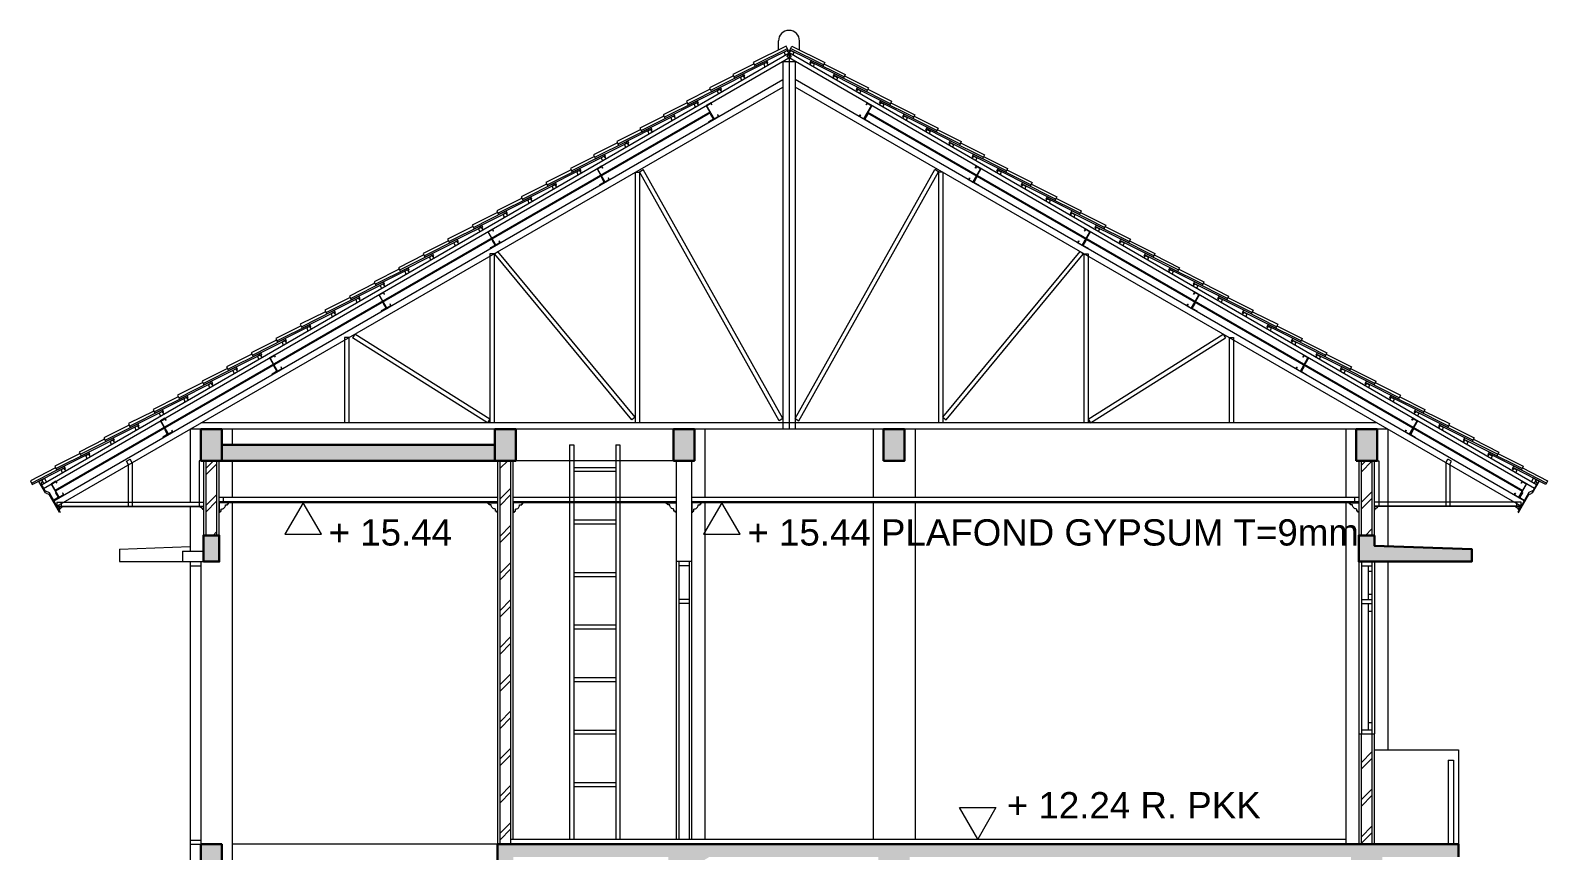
# Model space of a CAD drawing. Header units: millimetres. Extents: x -11 to 1625, y -267 to 180.
# Drawn here: x 844.16 to 858.6, y -222.91 to -215.1 of the extents above; entities that cross this region are included whole.
import ezdxf

# ---------------------------------------------------------------- set-up
doc = ezdxf.new("R2010")
doc.units = ezdxf.units.MM
for name, color, linetype, lineweight in [('ars', 11, 'Continuous', 5), ('blk', 1, 'Continuous', 30), ('GEN', 11, 'Continuous', 5), ('kap', 71, 'Continuous', 15), ('kus', 63, 'Continuous', 15), ('lan', 7, 'Continuous', 15), ('not', 7, 'Continuous', 20), ('pla', 213, 'Continuous', 15), ('sol kaca', 9, 'Continuous', 0), ('sol kol', 8, 'Continuous', 0), ('tem', 5, 'Continuous', 20)]:
    doc.layers.add(name, color=color, linetype=linetype, lineweight=lineweight)
doc.styles.add('S', font='SIMPLEX', dxfattribs={"width": 1.1})
doc.styles.get("Standard").update_dxf_attribs({"font": 'ARIALUNI.TTF'})

# ---------------------------------------------------------------- blocks, each defined once
blk = doc.blocks.new('PEIL')
blk.add_lwpolyline([(-0.188, 0.325), (0.188, 0.325), (0, 0)], close=True)
at = {"style": 'S', "width": 1.1, "flags": 4}
blk.add_attdef('CAT', (0.265, 0.036), '', height=0.2, dxfattribs=at)
blk = doc.blocks.new('PEILA')
blk.add_lwpolyline([(-0.188, -0.325), (0.188, -0.325), (0, 0)], close=True)
at = {"style": 'S', "width": 1.1, "flags": 4}
blk.add_attdef('CAT', (0.265, -0.289), '', height=0.2, dxfattribs=at)
blk = doc.blocks.new('POTONGAN MELINTANG')
at = {"layer": 'ars'}
h = blk.add_hatch(dxfattribs=at)
h.set_pattern_fill('TEMBOK', color=256, scale=0.25)
h.set_pattern_definition([(45, (-20.49578, -34.479), (-0.1767767, 0.1767767), []), (45, (-20.43328, -34.479), (-0.1767767, 0.1767767), [])])
h.paths.add_polyline_path([(-6.55, 16.35), (-6.55, 17.06), (-6.45, 17.06), (-6.45, 16.35)])
h = blk.add_hatch(dxfattribs=at)
h.set_pattern_fill('TEMBOK', color=256, scale=0.25)
h.set_pattern_definition([(45, (-17.69578, -35.479), (-0.1767767, 0.1767767), []), (45, (-17.63328, -35.479), (-0.1767767, 0.1767767), [])])
h.paths.add_polyline_path([(-3.75, 13.41), (-3.75, 17.06), (-3.65, 17.06), (-3.65, 13.41)])
h = blk.add_hatch(dxfattribs=at)
h.set_pattern_fill('TEMBOK', color=256, scale=0.25)
h.set_pattern_definition([(45, (-9.49578, -36.219), (-0.1767767, 0.1767767), []), (45, (-9.43328, -36.219), (-0.1767767, 0.1767767), [])])
h.paths.add_polyline_path([(4.45, 16.35), (4.55, 16.35), (4.55, 17.06), (4.45, 17.06)])
h.paths.add_polyline_path([(4.55, 14.46), (4.45, 14.46), (4.45, 13.41), (4.55, 13.41)])
at = {"layer": 'sol kol'}
h = blk.add_hatch(color=256, dxfattribs=at)
h.dxf.hatch_style = 1
h.paths.add_polyline_path([(-6.6, 17.06), (-6.4, 17.06), (-6.4, 17.36), (-6.6, 17.36)])
h = blk.add_hatch(color=256, dxfattribs=at)
h.dxf.hatch_style = 1
h.paths.add_polyline_path([(-3.8, 17.06), (-3.6, 17.06), (-3.6, 17.36), (-3.8, 17.36)])
h = blk.add_hatch(color=256, dxfattribs=at)
h.dxf.hatch_style = 1
h.paths.add_polyline_path([(-2.1, 17.06), (-1.9, 17.06), (-1.9, 17.36), (-2.1, 17.36)])
h = blk.add_hatch(color=256, dxfattribs=at)
h.dxf.hatch_style = 1
h.paths.add_polyline_path([(0.1, 17.36), (-0.1, 17.36), (-0.1, 17.06), (0.1, 17.06)])
h = blk.add_hatch(color=256, dxfattribs=at)
h.dxf.hatch_style = 1
h.paths.add_polyline_path([(4.6, 17.36), (4.4, 17.36), (4.4, 17.06), (4.6, 17.06)])
h = blk.add_hatch(color=256, dxfattribs=at)
h.dxf.hatch_style = 1
h.paths.add_polyline_path([(-6.4, 17.21), (-6.4, 17.06), (-3.8, 17.06), (-3.8, 17.21)])
h = blk.add_hatch(color=256, dxfattribs=at)
h.dxf.hatch_style = 1
h.paths.add_polyline_path([(-6.425, 16.35), (-6.575, 16.35), (-6.575, 16.1), (-6.425, 16.1)])
h = blk.add_hatch(color=256, dxfattribs=at)
h.dxf.hatch_style = 1
h.paths.add_polyline_path([(4.575, 16.25), (4.575, 16.35), (4.425, 16.35), (4.425, 16.1), (5.5, 16.1), (5.5, 16.22)])
h = blk.add_hatch(color=256, dxfattribs=at)
h.dxf.hatch_style = 1
h.paths.add_polyline_path([(-6.6, 12.81), (-6.4, 12.81), (-6.4, 13.41), (-6.6, 13.41)])
h = blk.add_hatch(color=256, dxfattribs=at)
h.dxf.hatch_style = 1
h.paths.add_polyline_path([(-2.15, 12.81), (-1.85, 12.81), (-1.85, 13.235), (-1.758, 13.29), (-0.15, 13.29), (-0.15, 12.81), (0.15, 12.81), (0.15, 13.29), (4.35, 13.29), (4.35, 12.81), (4.65, 12.81), (4.65, 13.29), (5.375, 13.29), (5.375, 13.41), (-3.775, 13.41), (-3.775, 12.61), (-3.675, 12.61), (-3.675, 12.81), (-3.625, 12.81), (-3.625, 13.29), (-2.15, 13.29)])
at = {"layer": 'ars'}
for p, q in [((-1.75, 20.378), (-7.988, 16.777)), ((-1.746, 20.371), (-7.984, 16.77)), ((-0.254, 20.371), (5.984, 16.77)), ((-0.25, 20.378), (5.988, 16.777)), ((-7.968, 16.623), (-6.575, 16.623)), ((-3.775, 16.66), (-6.425, 16.66)), ((-2.075, 16.66), (-3.625, 16.66)), ((4.425, 16.66), (-1.925, 16.66)), ((5.968, 16.623), (4.575, 16.623))]:
    blk.add_line(p, q, dxfattribs=at)
for points in [[(-1, 20.94), (-1.019, 20.963), (-1.045, 20.948), (-1.035, 20.92)], [(-1, 20.94), (-0.981, 20.963), (-0.955, 20.948), (-0.965, 20.92)], [(-1.196, 20.826), (-1.215, 20.85), (-1.241, 20.835), (-1.231, 20.806)], [(-0.804, 20.826), (-0.785, 20.85), (-0.759, 20.835), (-0.769, 20.806)], [(-1.417, 20.699), (-1.436, 20.722), (-1.462, 20.707), (-1.452, 20.679)], [(-0.583, 20.699), (-0.564, 20.722), (-0.538, 20.707), (-0.548, 20.679)], [(-1.638, 20.571), (-1.657, 20.595), (-1.683, 20.58), (-1.672, 20.551)], [(-0.362, 20.571), (-0.343, 20.595), (-0.317, 20.58), (-0.328, 20.551)], [(-1.859, 20.444), (-1.878, 20.467), (-1.904, 20.452), (-1.893, 20.424)], [(-0.141, 20.444), (-0.122, 20.467), (-0.096, 20.452), (-0.107, 20.424)], [(-2.079, 20.316), (-2.099, 20.34), (-2.125, 20.325), (-2.114, 20.296)], [(0.079, 20.316), (0.099, 20.34), (0.125, 20.325), (0.114, 20.296)], [(-2.521, 20.061), (-2.54, 20.085), (-2.566, 20.07), (-2.556, 20.041)], [(-2.3, 20.189), (-2.319, 20.212), (-2.345, 20.197), (-2.335, 20.169)], [(0.3, 20.189), (0.319, 20.212), (0.345, 20.197), (0.335, 20.169)], [(0.521, 20.061), (0.54, 20.085), (0.566, 20.07), (0.556, 20.041)], [(-2.742, 19.934), (-2.761, 19.957), (-2.787, 19.942), (-2.776, 19.914)], [(0.742, 19.934), (0.761, 19.957), (0.787, 19.942), (0.776, 19.914)], [(-2.975, 19.799), (-2.995, 19.823), (-3.021, 19.808), (-3.01, 19.779)], [(0.975, 19.799), (0.995, 19.823), (1.021, 19.808), (1.01, 19.779)], [(-3.209, 19.664), (-3.229, 19.688), (-3.255, 19.673), (-3.244, 19.644)], [(1.209, 19.664), (1.229, 19.688), (1.255, 19.673), (1.244, 19.644)], [(-3.443, 19.529), (-3.462, 19.553), (-3.488, 19.538), (-3.478, 19.509)], [(1.443, 19.529), (1.462, 19.553), (1.488, 19.538), (1.478, 19.509)], [(-3.677, 19.394), (-3.696, 19.418), (-3.722, 19.403), (-3.711, 19.374)], [(1.677, 19.394), (1.696, 19.418), (1.722, 19.403), (1.711, 19.374)], [(-3.911, 19.259), (-3.93, 19.283), (-3.956, 19.268), (-3.945, 19.239)], [(1.911, 19.259), (1.93, 19.283), (1.956, 19.268), (1.945, 19.239)], [(-4.144, 19.124), (-4.164, 19.148), (-4.19, 19.133), (-4.179, 19.104)], [(2.144, 19.124), (2.164, 19.148), (2.19, 19.133), (2.179, 19.104)], [(-4.378, 18.989), (-4.398, 19.013), (-4.423, 18.998), (-4.413, 18.969)], [(2.378, 18.989), (2.398, 19.013), (2.423, 18.998), (2.413, 18.969)], [(-4.612, 18.854), (-4.631, 18.878), (-4.657, 18.863), (-4.647, 18.834)], [(2.612, 18.854), (2.631, 18.878), (2.657, 18.863), (2.647, 18.834)], [(-4.846, 18.719), (-4.865, 18.743), (-4.891, 18.728), (-4.88, 18.699)], [(2.846, 18.719), (2.865, 18.743), (2.891, 18.728), (2.88, 18.699)], [(-5.08, 18.584), (-5.099, 18.608), (-5.125, 18.593), (-5.114, 18.564)], [(3.08, 18.584), (3.099, 18.608), (3.125, 18.593), (3.114, 18.564)], [(-5.313, 18.449), (-5.333, 18.473), (-5.359, 18.458), (-5.348, 18.429)], [(3.313, 18.449), (3.333, 18.473), (3.359, 18.458), (3.348, 18.429)], [(-5.781, 18.179), (-5.8, 18.203), (-5.826, 18.188), (-5.816, 18.159)], [(-5.547, 18.314), (-5.566, 18.338), (-5.592, 18.323), (-5.582, 18.294)], [(3.547, 18.314), (3.566, 18.338), (3.592, 18.323), (3.582, 18.294)], [(3.781, 18.179), (3.8, 18.203), (3.826, 18.188), (3.816, 18.159)], [(-6.015, 18.044), (-6.034, 18.068), (-6.06, 18.053), (-6.049, 18.024)], [(4.015, 18.044), (4.034, 18.068), (4.06, 18.053), (4.049, 18.024)], [(-6.248, 17.909), (-6.268, 17.933), (-6.294, 17.918), (-6.283, 17.889)], [(4.248, 17.909), (4.268, 17.933), (4.294, 17.918), (4.283, 17.889)], [(-6.482, 17.774), (-6.502, 17.798), (-6.528, 17.783), (-6.517, 17.754)], [(4.482, 17.774), (4.502, 17.798), (4.528, 17.783), (4.517, 17.754)], [(-6.716, 17.639), (-6.735, 17.663), (-6.761, 17.648), (-6.751, 17.619)], [(4.716, 17.639), (4.735, 17.663), (4.761, 17.648), (4.751, 17.619)], [(-6.95, 17.504), (-6.969, 17.528), (-6.995, 17.513), (-6.984, 17.484)], [(4.95, 17.504), (4.969, 17.528), (4.995, 17.513), (4.984, 17.484)], [(-7.184, 17.369), (-7.203, 17.393), (-7.229, 17.378), (-7.218, 17.349)], [(5.184, 17.369), (5.203, 17.393), (5.229, 17.378), (5.218, 17.349)], [(-7.417, 17.235), (-7.437, 17.258), (-7.463, 17.243), (-7.452, 17.215)], [(5.417, 17.235), (5.437, 17.258), (5.463, 17.243), (5.452, 17.215)], [(-7.651, 17.1), (-7.67, 17.123), (-7.696, 17.108), (-7.686, 17.08)], [(5.651, 17.1), (5.67, 17.123), (5.696, 17.108), (5.686, 17.08)], [(-7.885, 16.965), (-7.904, 16.988), (-7.93, 16.973), (-7.92, 16.945)], [(5.885, 16.965), (5.904, 16.988), (5.93, 16.973), (5.92, 16.945)]]:
    blk.add_lwpolyline(points, dxfattribs=at)
for points in [[(-1.743, 20.361), (-1.745, 20.359, 0.414214), (-1.746, 20.355), (-1.722, 20.314, -0.414214), (-1.723, 20.309), (-1.765, 20.285, 0.414214), (-1.766, 20.281), (-1.765, 20.279), (-1.713, 20.309)], [(-0.257, 20.361), (-0.255, 20.359, -0.414214), (-0.254, 20.355), (-0.278, 20.314, 0.414214), (-0.277, 20.309), (-0.235, 20.285, -0.414214), (-0.234, 20.281), (-0.235, 20.279), (-0.287, 20.309)], [(-2.782, 19.761), (-2.784, 19.759, 0.414214), (-2.786, 19.755), (-2.762, 19.714, -0.414214), (-2.763, 19.709), (-2.804, 19.685, 0.414214), (-2.805, 19.681), (-2.804, 19.679), (-2.752, 19.709)], [(0.782, 19.761), (0.784, 19.759, -0.414214), (0.786, 19.755), (0.762, 19.714, 0.414214), (0.763, 19.709), (0.804, 19.685, -0.414214), (0.805, 19.681), (0.804, 19.679), (0.752, 19.709)], [(-3.821, 19.161), (-3.824, 19.159, 0.414214), (-3.825, 19.155), (-3.801, 19.114, -0.414214), (-3.802, 19.109), (-3.843, 19.085, 0.414214), (-3.845, 19.081), (-3.843, 19.079), (-3.791, 19.109)], [(1.821, 19.161), (1.824, 19.159, -0.414214), (1.825, 19.155), (1.801, 19.114, 0.414214), (1.802, 19.109), (1.843, 19.085, -0.414214), (1.845, 19.081), (1.843, 19.079), (1.791, 19.109)], [(-4.86, 18.561), (-4.863, 18.559, 0.414214), (-4.864, 18.555), (-4.84, 18.514, -0.414214), (-4.841, 18.509), (-4.883, 18.485, 0.414214), (-4.884, 18.481), (-4.882, 18.479), (-4.83, 18.509)], [(2.86, 18.561), (2.863, 18.559, -0.414214), (2.864, 18.555), (2.84, 18.514, 0.414214), (2.841, 18.509), (2.883, 18.485, -0.414214), (2.884, 18.481), (2.882, 18.479), (2.83, 18.509)], [(-5.9, 17.961), (-5.902, 17.959, 0.414214), (-5.903, 17.955), (-5.879, 17.914, -0.414214), (-5.88, 17.909), (-5.922, 17.885, 0.414214), (-5.923, 17.881), (-5.922, 17.879), (-5.87, 17.909)], [(3.9, 17.961), (3.902, 17.959, -0.414214), (3.903, 17.955), (3.879, 17.914, 0.414214), (3.88, 17.909), (3.922, 17.885, -0.414214), (3.923, 17.881), (3.922, 17.879), (3.87, 17.909)], [(-6.939, 17.361), (-6.941, 17.359, 0.414214), (-6.943, 17.355), (-6.919, 17.314, -0.414214), (-6.92, 17.309), (-6.961, 17.285, 0.414214), (-6.962, 17.281), (-6.961, 17.279), (-6.909, 17.309)], [(4.939, 17.361), (4.941, 17.359, -0.414214), (4.943, 17.355), (4.919, 17.314, 0.414214), (4.92, 17.309), (4.961, 17.285, -0.414214), (4.962, 17.281), (4.961, 17.279), (4.909, 17.309)], [(-7.944, 16.567), (-8.044, 16.74, -0.414214), (-8.05, 16.742, -0.29644), (-8.072, 16.753), (-8.076, 16.75), (-8.078, 16.755), (-8.141, 16.863), (-8.115, 16.878), (-8.109, 16.861), (-8.124, 16.844), (-8.086, 16.777), (-8.045, 16.757), (-7.938, 16.57)], [(-7.978, 16.761), (-7.981, 16.759, 0.414214), (-7.982, 16.755), (-7.958, 16.714, -0.414214), (-7.959, 16.709), (-8, 16.685, 0.414214), (-8.001, 16.681), (-8, 16.679), (-7.948, 16.709)], [(5.944, 16.567), (6.044, 16.74, 0.414214), (6.05, 16.742, 0.29644), (6.072, 16.753), (6.076, 16.75), (6.078, 16.755), (6.141, 16.863), (6.115, 16.878), (6.109, 16.861), (6.124, 16.844), (6.086, 16.777), (6.045, 16.757), (5.938, 16.57)], [(5.978, 16.761), (5.981, 16.759, -0.414214), (5.982, 16.755), (5.958, 16.714, 0.414214), (5.959, 16.709), (6, 16.685, -0.414214), (6.002, 16.681), (6, 16.679), (5.948, 16.709)]]:
    blk.add_lwpolyline(points, format="xyb", close=True, dxfattribs=at)
for points in [[(-6.55, 16.35), (-6.55, 17.06), (-6.45, 17.06), (-6.45, 16.35)], [(-3.75, 13.41), (-3.75, 17.06), (-3.65, 17.06), (-3.65, 13.41)], [(4.45, 16.35), (4.45, 17.06), (4.55, 17.06), (4.55, 16.35)], [(4.45, 13.41), (4.45, 14.46), (4.55, 14.46), (4.55, 13.41)]]:
    blk.add_lwpolyline(points, close=True, dxfattribs=at)
at = {"layer": 'blk'}
for p, q in [((-6.4, 17.21), (-3.8, 17.21)), ((-6.4, 17.06), (-3.8, 17.06)), ((-3.775, 13.41), (5.375, 13.41)), ((-3.775, 13.41), (-3.775, 12.61)), ((5.375, 13.41), (5.375, 13.29))]:
    blk.add_line(p, q, dxfattribs=at)
for points in [[(-6.6, 17.06), (-6.4, 17.06), (-6.4, 17.36), (-6.6, 17.36)], [(-3.8, 17.06), (-3.6, 17.06), (-3.6, 17.36), (-3.8, 17.36)], [(-2.1, 17.06), (-1.9, 17.06), (-1.9, 17.36), (-2.1, 17.36)], [(-0.1, 17.06), (0.1, 17.06), (0.1, 17.36), (-0.1, 17.36)], [(4.4, 17.06), (4.6, 17.06), (4.6, 17.36), (4.4, 17.36)], [(-6.575, 16.1), (-6.425, 16.1), (-6.425, 16.35), (-6.575, 16.35)], [(4.575, 16.35), (4.425, 16.35), (4.425, 16.1), (5.5, 16.1), (5.5, 16.22), (4.575, 16.25)], [(-6.6, 12.81), (-6.4, 12.81), (-6.4, 13.41), (-6.6, 13.41)]]:
    blk.add_lwpolyline(points, close=True, dxfattribs=at)
at = {"layer": 'GEN', "color": 11}
for p, q in [((-1.329, 20.828), (-1.015, 20.982)), ((-0.671, 20.828), (-0.985, 20.982)), ((-1.524, 20.712), (-1.211, 20.869)), ((-0.476, 20.712), (-0.789, 20.869)), ((-1.745, 20.585), (-1.432, 20.741)), ((-0.255, 20.585), (-0.568, 20.741)), ((-1.966, 20.457), (-1.653, 20.614)), ((-0.034, 20.457), (-0.347, 20.614)), ((-2.187, 20.33), (-1.874, 20.486)), ((0.187, 20.33), (-0.126, 20.486)), ((-2.628, 20.075), (-2.315, 20.232)), ((-2.408, 20.202), (-2.095, 20.359)), ((0.408, 20.202), (0.095, 20.359)), ((0.628, 20.075), (0.315, 20.232)), ((-2.849, 19.947), (-2.536, 20.104)), ((0.849, 19.947), (0.536, 20.104)), ((-3.07, 19.82), (-2.757, 19.977)), ((1.07, 19.82), (0.757, 19.977)), ((-3.304, 19.685), (-2.991, 19.842)), ((1.304, 19.685), (0.991, 19.842)), ((-3.537, 19.55), (-3.224, 19.707)), ((1.537, 19.55), (1.224, 19.707)), ((-3.771, 19.415), (-3.458, 19.572)), ((1.771, 19.415), (1.458, 19.572)), ((-4.005, 19.28), (-3.692, 19.437)), ((2.005, 19.28), (1.692, 19.437)), ((-4.239, 19.145), (-3.926, 19.302)), ((2.239, 19.145), (1.926, 19.302)), ((-4.473, 19.01), (-4.16, 19.167)), ((2.473, 19.01), (2.16, 19.167)), ((-4.706, 18.875), (-4.393, 19.032)), ((2.706, 18.875), (2.393, 19.032)), ((-4.94, 18.74), (-4.627, 18.897)), ((2.94, 18.74), (2.627, 18.897)), ((-5.174, 18.605), (-4.861, 18.762)), ((3.174, 18.605), (2.861, 18.762)), ((-5.642, 18.335), (-5.329, 18.492)), ((-5.408, 18.47), (-5.095, 18.627)), ((3.408, 18.47), (3.095, 18.627)), ((3.642, 18.335), (3.329, 18.492)), ((-5.875, 18.2), (-5.562, 18.357)), ((3.875, 18.2), (3.562, 18.357)), ((-6.109, 18.065), (-5.796, 18.222)), ((4.109, 18.065), (3.796, 18.222)), ((-6.343, 17.93), (-6.03, 18.087)), ((4.343, 17.93), (4.03, 18.087)), ((-6.577, 17.795), (-6.264, 17.952)), ((4.577, 17.795), (4.264, 17.952)), ((-6.81, 17.66), (-6.497, 17.817)), ((4.81, 17.66), (4.497, 17.817)), ((-7.044, 17.525), (-6.731, 17.682)), ((5.044, 17.525), (4.731, 17.682)), ((-7.278, 17.39), (-6.965, 17.547)), ((5.278, 17.39), (4.965, 17.547)), ((-7.512, 17.255), (-7.199, 17.412)), ((5.512, 17.255), (5.199, 17.412)), ((-7.746, 17.121), (-7.433, 17.278)), ((5.746, 17.121), (5.433, 17.278)), ((-7.98, 16.986), (-7.667, 17.143)), ((5.98, 16.986), (5.667, 17.143)), ((-8.211, 16.846), (-7.901, 17.008)), ((6.211, 16.846), (5.901, 17.008))]:
    blk.add_line(p, q, dxfattribs=at)
for points in [[(-1.026, 21.005), (-1.34, 20.85), (-1.323, 20.814), (-1.017, 20.964), (-1.013, 20.955), (-1.004, 20.96), (-1.026, 21.005)], [(-0.974, 21.005), (-0.66, 20.85), (-0.677, 20.814), (-0.983, 20.964), (-0.987, 20.955), (-0.996, 20.96), (-0.974, 21.005)], [(-1.333, 20.836), (-1.536, 20.735), (-1.518, 20.699), (-1.214, 20.851), (-1.209, 20.842), (-1.2, 20.847), (-1.211, 20.869)], [(-0.667, 20.836), (-0.464, 20.735), (-0.482, 20.699), (-0.786, 20.851), (-0.791, 20.842), (-0.8, 20.847), (-0.789, 20.869)], [(-1.529, 20.721), (-1.756, 20.607), (-1.738, 20.571), (-1.434, 20.724), (-1.43, 20.715), (-1.421, 20.719), (-1.432, 20.741)], [(-0.471, 20.721), (-0.244, 20.607), (-0.262, 20.571), (-0.566, 20.724), (-0.57, 20.715), (-0.579, 20.719), (-0.568, 20.741)], [(-1.75, 20.594), (-1.977, 20.48), (-1.959, 20.444), (-1.655, 20.596), (-1.651, 20.587), (-1.642, 20.592), (-1.653, 20.614)], [(-0.25, 20.594), (-0.023, 20.48), (-0.041, 20.444), (-0.345, 20.596), (-0.349, 20.587), (-0.358, 20.592), (-0.347, 20.614)], [(-1.97, 20.466), (-2.198, 20.352), (-2.18, 20.316), (-1.876, 20.469), (-1.871, 20.46), (-1.863, 20.464), (-1.874, 20.486)], [(-0.03, 20.466), (0.198, 20.352), (0.18, 20.316), (-0.124, 20.469), (-0.129, 20.46), (-0.137, 20.464), (-0.126, 20.486)], [(-2.412, 20.211), (-2.639, 20.097), (-2.622, 20.061), (-2.318, 20.214), (-2.313, 20.205), (-2.304, 20.209), (-2.315, 20.232)], [(-2.191, 20.339), (-2.419, 20.225), (-2.401, 20.189), (-2.097, 20.341), (-2.092, 20.332), (-2.083, 20.337), (-2.095, 20.359)], [(0.191, 20.339), (0.419, 20.225), (0.401, 20.189), (0.097, 20.341), (0.092, 20.332), (0.083, 20.337), (0.095, 20.359)], [(0.412, 20.211), (0.639, 20.097), (0.622, 20.061), (0.318, 20.214), (0.313, 20.205), (0.304, 20.209), (0.315, 20.232)], [(-2.633, 20.084), (-2.86, 19.97), (-2.842, 19.934), (-2.538, 20.086), (-2.534, 20.077), (-2.525, 20.082), (-2.536, 20.104)], [(0.633, 20.084), (0.86, 19.97), (0.842, 19.934), (0.538, 20.086), (0.534, 20.077), (0.525, 20.082), (0.536, 20.104)], [(-2.853, 19.956), (-3.081, 19.842), (-3.063, 19.806), (-2.759, 19.959), (-2.755, 19.95), (-2.746, 19.954), (-2.757, 19.977)], [(0.853, 19.956), (1.081, 19.842), (1.063, 19.806), (0.759, 19.959), (0.755, 19.95), (0.746, 19.954), (0.757, 19.977)], [(-3.074, 19.828), (-3.315, 19.707), (-3.297, 19.672), (-2.993, 19.824), (-2.988, 19.815), (-2.98, 19.819), (-2.991, 19.842)], [(1.074, 19.828), (1.315, 19.707), (1.297, 19.672), (0.993, 19.824), (0.988, 19.815), (0.98, 19.819), (0.991, 19.842)], [(-3.308, 19.693), (-3.549, 19.572), (-3.531, 19.537), (-3.227, 19.689), (-3.222, 19.68), (-3.213, 19.684), (-3.224, 19.707)], [(1.308, 19.693), (1.549, 19.572), (1.531, 19.537), (1.227, 19.689), (1.222, 19.68), (1.213, 19.684), (1.224, 19.707)], [(-3.541, 19.558), (-3.782, 19.437), (-3.765, 19.402), (-3.46, 19.554), (-3.456, 19.545), (-3.447, 19.549), (-3.458, 19.572)], [(1.541, 19.558), (1.782, 19.437), (1.765, 19.402), (1.46, 19.554), (1.456, 19.545), (1.447, 19.549), (1.458, 19.572)], [(-3.775, 19.423), (-4.016, 19.302), (-3.998, 19.267), (-3.694, 19.419), (-3.69, 19.41), (-3.681, 19.414), (-3.692, 19.437)], [(1.775, 19.423), (2.016, 19.302), (1.998, 19.267), (1.694, 19.419), (1.69, 19.41), (1.681, 19.414), (1.692, 19.437)], [(-4.009, 19.288), (-4.25, 19.167), (-4.232, 19.132), (-3.928, 19.284), (-3.924, 19.275), (-3.915, 19.279), (-3.926, 19.302)], [(2.009, 19.288), (2.25, 19.167), (2.232, 19.132), (1.928, 19.284), (1.924, 19.275), (1.915, 19.279), (1.926, 19.302)], [(-4.243, 19.153), (-4.484, 19.032), (-4.466, 18.997), (-4.162, 19.149), (-4.157, 19.14), (-4.148, 19.144), (-4.16, 19.167)], [(2.243, 19.153), (2.484, 19.032), (2.466, 18.997), (2.162, 19.149), (2.157, 19.14), (2.148, 19.144), (2.16, 19.167)], [(-4.477, 19.018), (-4.718, 18.897), (-4.7, 18.862), (-4.396, 19.014), (-4.391, 19.005), (-4.382, 19.009), (-4.393, 19.032)], [(2.477, 19.018), (2.718, 18.897), (2.7, 18.862), (2.396, 19.014), (2.391, 19.005), (2.382, 19.009), (2.393, 19.032)], [(-4.71, 18.883), (-4.951, 18.762), (-4.933, 18.727), (-4.629, 18.879), (-4.625, 18.87), (-4.616, 18.874), (-4.627, 18.897)], [(2.71, 18.883), (2.951, 18.762), (2.933, 18.727), (2.629, 18.879), (2.625, 18.87), (2.616, 18.874), (2.627, 18.897)], [(-4.944, 18.748), (-5.185, 18.627), (-5.167, 18.592), (-4.863, 18.744), (-4.859, 18.735), (-4.85, 18.739), (-4.861, 18.762)], [(2.944, 18.748), (3.185, 18.627), (3.167, 18.592), (2.863, 18.744), (2.859, 18.735), (2.85, 18.739), (2.861, 18.762)], [(-5.412, 18.478), (-5.653, 18.358), (-5.635, 18.322), (-5.331, 18.474), (-5.326, 18.465), (-5.317, 18.469), (-5.329, 18.492)], [(-5.178, 18.613), (-5.419, 18.493), (-5.401, 18.457), (-5.097, 18.609), (-5.092, 18.6), (-5.084, 18.604), (-5.095, 18.627)], [(3.178, 18.613), (3.419, 18.493), (3.401, 18.457), (3.097, 18.609), (3.092, 18.6), (3.084, 18.604), (3.095, 18.627)], [(3.412, 18.478), (3.653, 18.358), (3.635, 18.322), (3.331, 18.474), (3.326, 18.465), (3.317, 18.469), (3.329, 18.492)], [(-5.646, 18.343), (-5.886, 18.223), (-5.869, 18.187), (-5.565, 18.339), (-5.56, 18.33), (-5.551, 18.335), (-5.562, 18.357)], [(3.646, 18.343), (3.886, 18.223), (3.869, 18.187), (3.565, 18.339), (3.56, 18.33), (3.551, 18.335), (3.562, 18.357)], [(-5.879, 18.208), (-6.12, 18.088), (-6.102, 18.052), (-5.798, 18.204), (-5.794, 18.195), (-5.785, 18.2), (-5.796, 18.222)], [(3.879, 18.208), (4.12, 18.088), (4.102, 18.052), (3.798, 18.204), (3.794, 18.195), (3.785, 18.2), (3.796, 18.222)], [(-6.113, 18.073), (-6.354, 17.953), (-6.336, 17.917), (-6.032, 18.069), (-6.028, 18.06), (-6.019, 18.065), (-6.03, 18.087)], [(4.113, 18.073), (4.354, 17.953), (4.336, 17.917), (4.032, 18.069), (4.028, 18.06), (4.019, 18.065), (4.03, 18.087)], [(-6.347, 17.938), (-6.588, 17.818), (-6.57, 17.782), (-6.266, 17.934), (-6.261, 17.925), (-6.252, 17.93), (-6.264, 17.952)], [(4.347, 17.938), (4.588, 17.818), (4.57, 17.782), (4.266, 17.934), (4.261, 17.925), (4.252, 17.93), (4.264, 17.952)], [(-6.581, 17.803), (-6.822, 17.683), (-6.804, 17.647), (-6.5, 17.799), (-6.495, 17.79), (-6.486, 17.795), (-6.497, 17.817)], [(4.581, 17.803), (4.822, 17.683), (4.804, 17.647), (4.5, 17.799), (4.495, 17.79), (4.486, 17.795), (4.497, 17.817)], [(-6.814, 17.668), (-7.055, 17.548), (-7.037, 17.512), (-6.733, 17.664), (-6.729, 17.655), (-6.72, 17.66), (-6.731, 17.682)], [(4.814, 17.668), (5.055, 17.548), (5.037, 17.512), (4.733, 17.664), (4.729, 17.655), (4.72, 17.66), (4.731, 17.682)], [(-7.048, 17.533), (-7.289, 17.413), (-7.271, 17.377), (-6.967, 17.529), (-6.963, 17.52), (-6.954, 17.525), (-6.965, 17.547)], [(5.048, 17.533), (5.289, 17.413), (5.271, 17.377), (4.967, 17.529), (4.963, 17.52), (4.954, 17.525), (4.965, 17.547)], [(-7.282, 17.398), (-7.523, 17.278), (-7.505, 17.242), (-7.201, 17.394), (-7.197, 17.385), (-7.188, 17.39), (-7.199, 17.412)], [(5.282, 17.398), (5.523, 17.278), (5.505, 17.242), (5.201, 17.394), (5.197, 17.385), (5.188, 17.39), (5.199, 17.412)], [(-7.516, 17.264), (-7.757, 17.143), (-7.739, 17.108), (-7.435, 17.26), (-7.431, 17.251), (-7.422, 17.255), (-7.433, 17.278)], [(5.516, 17.264), (5.757, 17.143), (5.739, 17.108), (5.435, 17.26), (5.431, 17.251), (5.422, 17.255), (5.433, 17.278)], [(-7.75, 17.129), (-7.991, 17.008), (-7.973, 16.973), (-7.669, 17.125), (-7.664, 17.116), (-7.656, 17.12), (-7.667, 17.143)], [(5.75, 17.129), (5.991, 17.008), (5.973, 16.973), (5.669, 17.125), (5.664, 17.116), (5.656, 17.12), (5.667, 17.143)], [(-7.983, 16.993), (-8.223, 16.868), (-8.204, 16.833), (-7.903, 16.99), (-7.898, 16.981), (-7.889, 16.986), (-7.901, 17.008)], [(5.983, 16.993), (6.223, 16.868), (6.204, 16.833), (5.903, 16.99), (5.898, 16.981), (5.889, 16.986), (5.901, 17.008)]]:
    blk.add_lwpolyline(points, dxfattribs=at)
at = {"layer": 'kap'}
for p, q in [((-1.1, 20.968), (-1.1, 21.055)), ((-0.9, 20.968), (-0.9, 21.055)), ((-8.117, 16.831), (-1, 20.94)), ((-8.097, 16.796), (-0.98, 20.905)), ((-1.06, 20.859), (-1.06, 17.36)), ((-1.06, 20.859), (-0.94, 20.859)), ((-1, 20.94), (-1.02, 20.905)), ((6.097, 16.796), (-1.02, 20.905)), ((6.117, 16.831), (-1, 20.94)), ((-1, 20.94), (-1, 17.36)), ((-1, 20.94), (-0.98, 20.905)), ((-0.94, 20.859), (-0.94, 17.36)), ((-8, 16.679), (-1.06, 20.686)), ((6, 16.679), (-0.94, 20.686)), ((-7.97, 16.627), (-1.06, 20.616)), ((5.97, 16.627), (-0.94, 20.616)), ((-2.464, 19.806), (-2.464, 17.42)), ((-2.464, 19.806), (-2.424, 19.806)), ((-2.424, 19.81), (-2.389, 19.83)), ((-1.095, 17.441), (-2.424, 19.81)), ((-2.424, 19.806), (-2.424, 17.42)), ((-1.06, 17.461), (-2.389, 19.83)), ((-0.94, 17.461), (0.389, 19.83)), ((-0.905, 17.441), (0.424, 19.81)), ((0.424, 19.81), (0.389, 19.83)), ((0.424, 19.806), (0.424, 17.42)), ((0.464, 19.806), (0.424, 19.806)), ((0.464, 19.806), (0.464, 17.42)), ((-3.848, 19.03), (-3.848, 17.42)), ((-3.808, 19.03), (-3.848, 19.03)), ((-3.808, 19.03), (-3.808, 17.42)), ((-3.772, 19.051), (-3.802, 19.025)), ((-2.495, 17.45), (-3.802, 19.025)), ((-2.464, 17.475), (-3.772, 19.051)), ((0.464, 17.475), (1.772, 19.051)), ((0.495, 17.45), (1.802, 19.025)), ((1.772, 19.051), (1.802, 19.025)), ((1.808, 19.03), (1.808, 17.42)), ((1.808, 19.03), (1.848, 19.03)), ((1.848, 19.03), (1.848, 17.42)), ((-5.232, 18.231), (-5.232, 17.42)), ((-5.192, 18.231), (-5.232, 18.231)), ((-5.192, 18.231), (-5.192, 17.42)), ((-5.135, 18.264), (-5.156, 18.23)), ((-3.869, 17.422), (-5.156, 18.23)), ((-3.848, 17.456), (-5.135, 18.264)), ((1.848, 17.456), (3.135, 18.264)), ((1.869, 17.422), (3.156, 18.23)), ((3.135, 18.264), (3.156, 18.23)), ((3.192, 18.231), (3.192, 17.42)), ((3.192, 18.231), (3.232, 18.231)), ((3.232, 18.231), (3.232, 17.42)), ((-1.06, 17.42), (-6.596, 17.42)), ((-3.848, 17.456), (-3.869, 17.422)), ((-2.464, 17.475), (-2.495, 17.45)), ((-1.06, 17.461), (-1.095, 17.441)), ((-0.821, 17.42), (-1.06, 17.42)), ((-0.94, 17.461), (-0.905, 17.441)), ((4.596, 17.42), (-0.94, 17.42)), ((0.464, 17.475), (0.495, 17.45)), ((1.848, 17.456), (1.869, 17.422)), ((-8.115, 16.878), (-8.089, 16.893)), ((-8.095, 16.843), (-8.115, 16.878)), ((-8.069, 16.858), (-8.089, 16.893)), ((6.069, 16.858), (6.089, 16.893)), ((6.115, 16.878), (6.089, 16.893)), ((6.095, 16.843), (6.115, 16.878))]:
    blk.add_line(p, q, dxfattribs=at)
for points in [[(-1.681, 20.35), (-1.672, 20.335), (-1.712, 20.312), (-1.785, 20.438), (-1.745, 20.46), (-1.736, 20.445), (-1.734, 20.446), (-1.744, 20.464), (-1.788, 20.439), (-1.713, 20.309), (-1.669, 20.334), (-1.679, 20.351)], [(-0.319, 20.35), (-0.328, 20.335), (-0.288, 20.312), (-0.215, 20.438), (-0.255, 20.46), (-0.264, 20.445), (-0.266, 20.446), (-0.256, 20.464), (-0.212, 20.439), (-0.287, 20.309), (-0.331, 20.334), (-0.321, 20.351)], [(-2.721, 19.75), (-2.712, 19.735), (-2.751, 19.712), (-2.824, 19.838), (-2.784, 19.86), (-2.776, 19.845), (-2.774, 19.846), (-2.784, 19.864), (-2.827, 19.839), (-2.752, 19.709), (-2.709, 19.734), (-2.719, 19.751)], [(0.721, 19.75), (0.712, 19.735), (0.751, 19.712), (0.824, 19.838), (0.784, 19.86), (0.776, 19.845), (0.774, 19.846), (0.784, 19.864), (0.827, 19.839), (0.752, 19.709), (0.709, 19.734), (0.719, 19.751)], [(-3.76, 19.15), (-3.751, 19.135), (-3.79, 19.112), (-3.863, 19.238), (-3.824, 19.26), (-3.815, 19.245), (-3.813, 19.246), (-3.823, 19.264), (-3.866, 19.239), (-3.791, 19.109), (-3.748, 19.134), (-3.758, 19.151)], [(1.76, 19.15), (1.751, 19.135), (1.79, 19.112), (1.863, 19.238), (1.824, 19.26), (1.815, 19.245), (1.813, 19.246), (1.823, 19.264), (1.866, 19.239), (1.791, 19.109), (1.748, 19.134), (1.758, 19.151)], [(-4.799, 18.55), (-4.79, 18.535), (-4.83, 18.512), (-4.902, 18.638), (-4.863, 18.66), (-4.854, 18.645), (-4.852, 18.646), (-4.862, 18.664), (-4.905, 18.639), (-4.83, 18.509), (-4.787, 18.534), (-4.797, 18.551)], [(2.799, 18.55), (2.79, 18.535), (2.83, 18.512), (2.902, 18.638), (2.863, 18.66), (2.854, 18.645), (2.852, 18.646), (2.862, 18.664), (2.905, 18.639), (2.83, 18.509), (2.787, 18.534), (2.797, 18.551)], [(-5.838, 17.95), (-5.829, 17.935), (-5.869, 17.912), (-5.941, 18.038), (-5.902, 18.06), (-5.893, 18.045), (-5.891, 18.046), (-5.901, 18.064), (-5.945, 18.039), (-5.87, 17.909), (-5.826, 17.934), (-5.836, 17.951)], [(3.838, 17.95), (3.829, 17.935), (3.869, 17.912), (3.941, 18.038), (3.902, 18.06), (3.893, 18.045), (3.891, 18.046), (3.901, 18.064), (3.945, 18.039), (3.87, 17.909), (3.826, 17.934), (3.836, 17.951)], [(-6.877, 17.35), (-6.869, 17.335), (-6.908, 17.312), (-6.981, 17.438), (-6.941, 17.46), (-6.932, 17.445), (-6.931, 17.446), (-6.941, 17.464), (-6.984, 17.439), (-6.909, 17.309), (-6.866, 17.334), (-6.876, 17.351)], [(4.877, 17.35), (4.869, 17.335), (4.908, 17.312), (4.981, 17.438), (4.941, 17.46), (4.932, 17.445), (4.931, 17.446), (4.941, 17.464), (4.984, 17.439), (4.909, 17.309), (4.866, 17.334), (4.876, 17.351)], [(-7.917, 16.75), (-7.908, 16.735), (-7.947, 16.712), (-8.02, 16.838), (-7.981, 16.86), (-7.972, 16.845), (-7.97, 16.846), (-7.98, 16.864), (-8.023, 16.839), (-7.948, 16.709), (-7.905, 16.734), (-7.915, 16.751)], [(5.917, 16.75), (5.908, 16.735), (5.947, 16.712), (6.02, 16.838), (5.981, 16.86), (5.972, 16.845), (5.97, 16.846), (5.98, 16.864), (6.023, 16.839), (5.948, 16.709), (5.905, 16.734), (5.915, 16.751)]]:
    blk.add_lwpolyline(points, close=True, dxfattribs=at)
blk.add_arc((-1, 21.055), 0.1, 0, 180, dxfattribs=at)
at = {"layer": 'kus'}
for p, q in [((-6.7, 16.1), (-6.7, 3.56)), ((-6.7, 16.06), (-6.6, 16.06)), ((-6.6, 16.1), (-6.6, 3.56)), ((-1.925, 16.1), (-2.075, 16.1)), ((-2.05, 16.1), (-2.05, 13.46)), ((-1.95, 16.06), (-2.05, 16.06)), ((-1.95, 16.1), (-1.95, 13.46)), ((4.45, 16.1), (4.45, 14.46)), ((4.45, 16.06), (4.55, 16.06)), ((4.515, 16.06), (4.515, 15.74)), ((4.55, 16.1), (4.55, 14.46)), ((4.515, 16.01), (4.55, 16.01)), ((4.515, 15.79), (4.55, 15.79)), ((-1.95, 15.74), (-2.05, 15.74)), ((-1.95, 15.7), (-2.05, 15.7)), ((4.45, 15.74), (4.55, 15.74)), ((4.45, 15.7), (4.55, 15.7)), ((4.515, 15.7), (4.515, 14.5)), ((4.515, 15.63), (4.55, 15.63)), ((4.45, 14.5), (4.55, 14.5)), ((4.515, 14.57), (4.55, 14.57)), ((-6.7, 13.45), (-6.6, 13.45)), ((-6.7, 13.41), (-6.6, 13.41))]:
    blk.add_line(p, q, dxfattribs=at)
at = {"layer": 'lan'}
for p, q in [((-3.09, 17.21), (-3.09, 13.46)), ((-3.09, 17.21), (-3.05, 17.21)), ((-3.05, 17.21), (-3.05, 13.46)), ((-2.65, 17.21), (-2.65, 13.46)), ((-2.65, 17.21), (-2.61, 17.21)), ((-2.61, 17.21), (-2.61, 13.46)), ((-2.1, 17.06), (-3.6, 17.06)), ((-3.05, 16.997), (-2.65, 16.997)), ((-3.05, 16.96), (-2.65, 16.96)), ((-3.05, 16.497), (-2.65, 16.497)), ((-3.05, 16.46), (-2.65, 16.46)), ((-7.375, 16.22), (-6.7, 16.245)), ((-7.375, 16.1), (-6.775, 16.1)), ((-2.075, 16.1), (-2.075, 13.46)), ((-1.925, 13.46), (-1.925, 16.1)), ((4.425, 16.1), (4.425, 14.46)), ((4.575, 16.1), (4.575, 14.46)), ((-3.05, 15.997), (-2.65, 15.997)), ((-3.05, 15.96), (-2.65, 15.96)), ((-3.05, 15.497), (-2.65, 15.497)), ((-3.05, 15.46), (-2.65, 15.46)), ((-3.05, 14.997), (-2.65, 14.997)), ((-3.05, 14.96), (-2.65, 14.96)), ((-3.05, 14.497), (-2.65, 14.497)), ((-3.05, 14.46), (-2.65, 14.46)), ((4.575, 14.31), (5.375, 14.31)), ((5.375, 14.31), (5.375, 13.41)), ((5.275, 14.21), (5.325, 14.21)), ((5.275, 14.21), (5.275, 13.41)), ((5.325, 14.21), (5.325, 13.41)), ((-3.05, 13.997), (-2.65, 13.997)), ((-3.05, 13.96), (-2.65, 13.96)), ((-3.65, 13.46), (4.3, 13.46)), ((-3.775, 13.41), (-6.3, 13.41))]:
    blk.add_line(p, q, dxfattribs=at)
for points in [[(-7.924, 16.616), (-7.924, 16.619), (-7.92, 16.619), (-7.92, 16.623), (-7.95, 16.623), (-7.95, 16.593), (-7.947, 16.593), (-7.947, 16.596), (-7.944, 16.596), (-7.944, 16.603, 0.414214), (-7.93, 16.616)], [(-6.602, 16.616), (-6.602, 16.619), (-6.605, 16.619), (-6.605, 16.623), (-6.575, 16.623), (-6.575, 16.593), (-6.578, 16.593), (-6.578, 16.596), (-6.582, 16.596), (-6.582, 16.603, -0.414214), (-6.595, 16.616)], [(-6.345, 16.64), (-6.345, 16.65), (-6.335, 16.65), (-6.335, 16.66), (-6.425, 16.66), (-6.425, 16.57), (-6.415, 16.57), (-6.415, 16.58), (-6.405, 16.58), (-6.405, 16.6, 0.414214), (-6.365, 16.64)], [(-3.855, 16.64), (-3.855, 16.65), (-3.865, 16.65), (-3.865, 16.66), (-3.775, 16.66), (-3.775, 16.57), (-3.785, 16.57), (-3.785, 16.58), (-3.795, 16.58), (-3.795, 16.6, -0.414214), (-3.835, 16.64)], [(-3.545, 16.64), (-3.545, 16.65), (-3.535, 16.65), (-3.535, 16.66), (-3.625, 16.66), (-3.625, 16.57), (-3.615, 16.57), (-3.615, 16.58), (-3.605, 16.58), (-3.605, 16.6, 0.414214), (-3.565, 16.64)], [(-2.155, 16.64), (-2.155, 16.65), (-2.165, 16.65), (-2.165, 16.66), (-2.075, 16.66), (-2.075, 16.57), (-2.085, 16.57), (-2.085, 16.58), (-2.095, 16.58), (-2.095, 16.6, -0.414214), (-2.135, 16.64)], [(-1.845, 16.64), (-1.845, 16.65), (-1.835, 16.65), (-1.835, 16.66), (-1.925, 16.66), (-1.925, 16.57), (-1.915, 16.57), (-1.915, 16.58), (-1.905, 16.58), (-1.905, 16.6, 0.414214), (-1.865, 16.64)], [(4.345, 16.64), (4.345, 16.65), (4.335, 16.65), (4.335, 16.66), (4.425, 16.66), (4.425, 16.57), (4.415, 16.57), (4.415, 16.58), (4.405, 16.58), (4.405, 16.6, -0.414214), (4.365, 16.64)], [(4.602, 16.616), (4.602, 16.619), (4.605, 16.619), (4.605, 16.623), (4.575, 16.623), (4.575, 16.593), (4.578, 16.593), (4.578, 16.596), (4.582, 16.596), (4.582, 16.603, 0.414214), (4.595, 16.616)], [(5.924, 16.616), (5.924, 16.619), (5.92, 16.619), (5.92, 16.623), (5.95, 16.623), (5.95, 16.593), (5.947, 16.593), (5.947, 16.596), (5.944, 16.596), (5.944, 16.603, -0.414214), (5.93, 16.616)]]:
    blk.add_lwpolyline(points, format="xyb", close=True, dxfattribs=at)
at = {"layer": 'pla'}
for p, q in [((-7.307, 17.056), (-7.272, 17.076)), ((-7.287, 17.021), (-7.307, 17.056)), ((-7.252, 17.041), (-7.272, 17.076)), ((-6.615, 17.06), (-6.615, 16.627)), ((-6.6, 17.06), (-6.615, 17.06)), ((4.6, 17.06), (4.615, 17.06)), ((4.615, 17.06), (4.615, 16.627)), ((5.252, 17.041), (5.272, 17.076)), ((5.307, 17.056), (5.272, 17.076)), ((5.287, 17.021), (5.307, 17.056)), ((-7.292, 17.03), (-7.292, 16.627)), ((-7.252, 17.041), (-7.252, 16.627)), ((5.252, 17.041), (5.252, 16.627)), ((5.292, 17.03), (5.292, 16.627)), ((-7.97, 16.667), (-6.575, 16.667)), ((-7.97, 16.667), (-7.97, 16.627)), ((-7.97, 16.627), (-6.575, 16.627)), ((-7.93, 16.667), (-7.93, 16.627)), ((-3.775, 16.71), (-6.425, 16.71)), ((-3.775, 16.67), (-6.425, 16.67)), ((-6.385, 16.67), (-6.385, 16.71)), ((-2.075, 16.71), (-3.625, 16.71)), ((-2.075, 16.67), (-3.625, 16.67)), ((4.425, 16.71), (-1.925, 16.71)), ((4.425, 16.67), (-1.925, 16.67)), ((4.385, 16.71), (4.385, 16.67)), ((5.97, 16.667), (4.575, 16.667)), ((5.97, 16.627), (4.575, 16.627)), ((5.93, 16.627), (5.93, 16.667)), ((5.97, 16.627), (5.97, 16.667))]:
    blk.add_line(p, q, dxfattribs=at)
at = {"layer": 'sol kaca'}
blk.add_line((-7.375, 16.22), (-7.375, 16.1), dxfattribs=at)
at = {"layer": 'tem'}
for p, q in [((-6.7, 17.36), (-6.7, 16.667)), ((4.7, 17.36), (-6.7, 17.36)), ((-6.3, 17.36), (-6.3, 17.21)), ((-1.8, 17.36), (-1.8, 16.71)), ((-0.2, 17.36), (-0.2, 16.71)), ((0.2, 17.36), (0.2, 16.71)), ((4.3, 17.36), (4.3, 16.71)), ((4.7, 17.36), (4.7, 16.246)), ((-6.575, 17.06), (-6.575, 16.35)), ((-6.425, 16.35), (-6.425, 17.06)), ((-6.3, 17.06), (-6.3, 16.71)), ((-3.775, 17.06), (-3.775, 13.41)), ((-3.625, 13.46), (-3.625, 17.06)), ((-2.075, 17.06), (-2.075, 16.1)), ((-1.925, 16.1), (-1.925, 17.06)), ((4.425, 17.06), (4.425, 16.35)), ((4.575, 16.35), (4.575, 17.06)), ((-6.7, 16.623), (-6.7, 16.2)), ((-6.3, 16.66), (-6.3, 11.48)), ((-1.8, 16.66), (-1.8, 13.46)), ((-0.2, 16.66), (-0.2, 13.46)), ((0.2, 16.66), (0.2, 13.46)), ((4.3, 16.66), (4.3, 13.41)), ((-6.775, 16.2), (-6.775, 16.1)), ((-6.775, 16.2), (-6.575, 16.2)), ((-6.775, 16.1), (-6.575, 16.1)), ((4.7, 16.1), (4.7, 14.31)), ((4.425, 14.46), (4.425, 13.41)), ((4.425, 14.46), (4.575, 14.46)), ((4.575, 13.41), (4.575, 14.46))]:
    blk.add_line(p, q, dxfattribs=at)
at = {"layer": 'not'}
ref = blk.add_blockref('PEILA', (-5.626, 16.66), dxfattribs=dict(at, xscale=0.9237604307034012, yscale=0.9237604307034012, zscale=0.9237604307034012))
ref.add_attrib('CAT', '+ 15.44', (-5.383, 16.253), dxfattribs={"layer": '0', "height": 0.25, "flags": 4})
ref = blk.add_blockref('PEILA', (-1.639, 16.66), dxfattribs=dict(at, xscale=0.9237604307034012, yscale=0.9237604307034012, zscale=0.9237604307034012))
ref.add_attrib('CAT', '+ 15.44 PLAFOND GYPSUM T=9mm', (-1.396, 16.253), dxfattribs={"layer": '0', "height": 0.25, "flags": 4})
ref = blk.add_blockref('PEIL', (0.797, 13.46), dxfattribs=dict(at, xscale=0.9237604307034012, yscale=0.9237604307034012, zscale=0.9237604307034012))
ref.add_attrib('CAT', '+ 12.24 R. PKK', (1.074, 13.657), dxfattribs={"layer": '0', "height": 0.25, "flags": 4})

msp = doc.modelspace()

# ---------------------------------------------------------------- block references
msp.add_blockref('POTONGAN MELINTANG', (852.3788461, -236.2587109))

doc.saveas('drawing.dxf')
